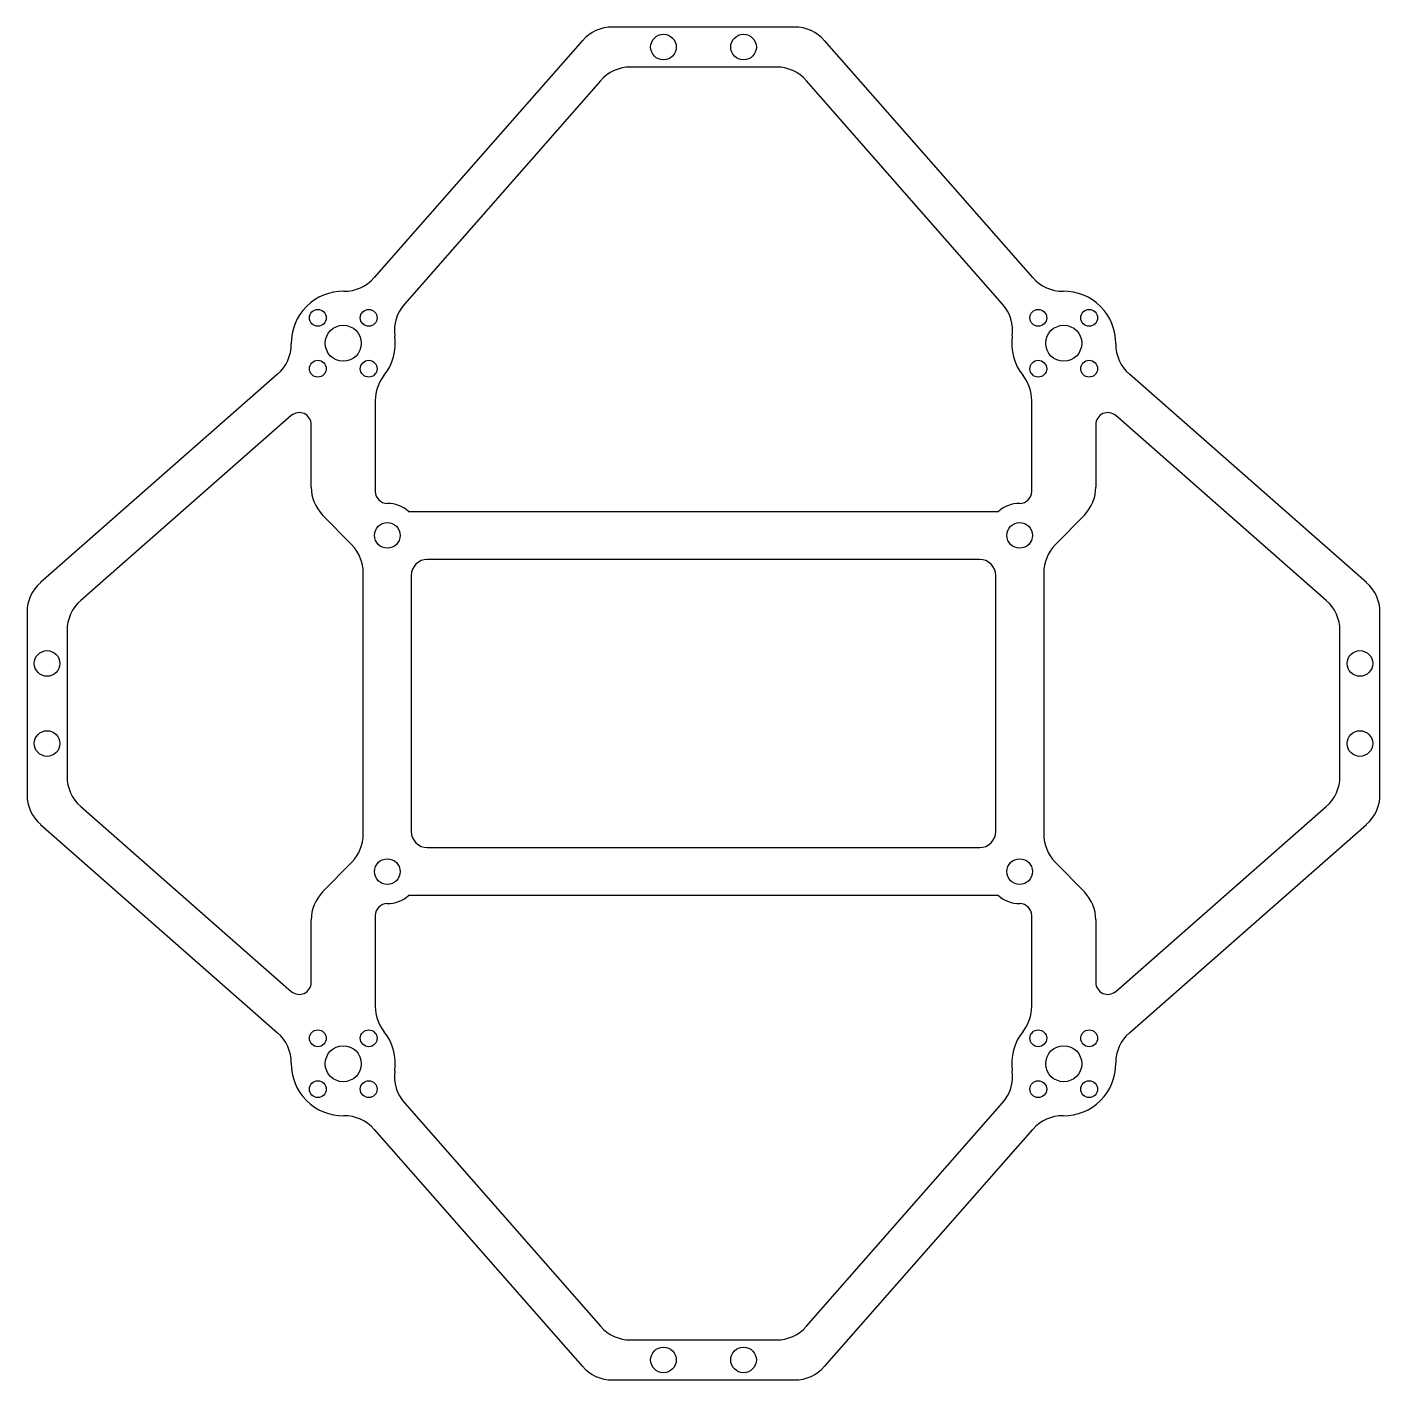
# Model space of a CAD drawing. Header units: millimetres. Extents: x -84 to 84, y -84 to 84.
import ezdxf

# ---------------------------------------------------------------- set-up
doc = ezdxf.new("R2010")
doc.units = ezdxf.units.MM

msp = doc.modelspace()

# ---------------------------------------------------------------- linework, layer by layer
at = {"color": 7, "linetype": 'Continuous', "lineweight": 25}
for p, q in [((11.37, 84.5), (-11.37, 84.5)), ((-15.13, 82.8), (-41.13, 53.2)), ((41.13, 53.2), (15.13, 82.8)), ((9.11, 79.5), (-9.11, 79.5)), ((-12.86, 77.8), (-37.37, 49.9)), ((37.37, 49.9), (12.86, 77.8)), ((-53.2, 41.13), (-82.8, 15.13)), ((82.8, 15.13), (53.2, 41.13)), ((-41, 37.84), (-41, 26.5)), ((41, 26.5), (41, 37.84)), ((-51.49, 35.97), (-77.8, 12.86)), ((77.8, 12.86), (51.49, 35.97)), ((-49, 27.04), (-49, 34.84)), ((49, 34.84), (49, 27.04)), ((-36.85, 24), (36.85, 24)), ((-43.92, 19.8), (-47.58, 23.54)), ((47.58, 23.54), (43.92, 19.8)), ((34.5, 18), (-34.5, 18)), ((-42.5, -16.31), (-42.5, 16.31)), ((-36.5, 16), (-36.5, -16)), ((36.5, -16), (36.5, 16)), ((42.5, 16.31), (42.5, -16.31)), ((-84.5, 11.37), (-84.5, -11.37)), ((84.5, -11.37), (84.5, 11.37)), ((-79.5, 9.11), (-79.5, -9.11)), ((79.5, -9.11), (79.5, 9.11)), ((-77.8, -12.86), (-51.49, -35.97)), ((51.49, -35.97), (77.8, -12.86)), ((-82.8, -15.13), (-53.2, -41.13)), ((53.2, -41.13), (82.8, -15.13)), ((-34.5, -18), (34.5, -18)), ((-47.58, -23.54), (-43.92, -19.8)), ((43.92, -19.8), (47.58, -23.54)), ((36.85, -24), (-36.85, -24)), ((-49, -34.84), (-49, -27.04)), ((-41, -26.5), (-41, -37.84)), ((41, -37.84), (41, -26.5)), ((49, -27.04), (49, -34.84)), ((-37.37, -49.9), (-12.86, -77.8)), ((12.86, -77.8), (37.37, -49.9)), ((-41.13, -53.2), (-15.13, -82.8)), ((15.13, -82.8), (41.13, -53.2)), ((-9.11, -79.5), (9.11, -79.5)), ((-11.37, -84.5), (11.37, -84.5))]:
    msp.add_line(p, q, dxfattribs=at)
for centre, radius in [((-5, 82), 1.6), ((5, 82), 1.6), ((-48.18, 48.18), 1.05), ((-41.82, 48.18), 1.05), ((41.82, 48.18), 1.05), ((48.18, 48.18), 1.05), ((-45, 45), 2.25), ((45, 45), 2.25), ((-48.18, 41.82), 1.05), ((-41.82, 41.82), 1.05), ((41.82, 41.82), 1.05), ((48.18, 41.82), 1.05), ((-39.5, 21), 1.6), ((39.5, 21), 1.6), ((-82, 5), 1.6), ((82, 5), 1.6), ((-82, -5), 1.6), ((82, -5), 1.6), ((-39.5, -21), 1.6), ((39.5, -21), 1.6), ((-48.18, -41.82), 1.05), ((-41.82, -41.82), 1.05), ((41.82, -41.82), 1.05), ((48.18, -41.82), 1.05), ((-45, -45), 2.25), ((45, -45), 2.25), ((-48.18, -48.18), 1.05), ((-41.82, -48.18), 1.05), ((41.82, -48.18), 1.05), ((48.18, -48.18), 1.05), ((-5, -82), 1.6), ((5, -82), 1.6)]:
    msp.add_circle(centre, radius, dxfattribs=at)
for centre, radius, start, end in [((-11.37, 79.5), 5, 90, 138.7046), ((11.37, 79.5), 5, 41.2954, 90), ((-9.11, 74.5), 5, 90, 138.7046), ((9.11, 74.5), 5, 41.2954, 90), ((-44.88, 56.5), 5, 269.4103, 318.7046), ((44.88, 56.5), 5, 221.2954, 270.5897), ((-45, 45), 6.5, 89.4103, 180.5897), ((45, 45), 6.5, 359.4103, 90.5897), ((-33.61, 46.6), 5, 138.7046, 187.9989), ((33.61, 46.6), 5, 352.0011, 41.2954), ((-45, 45), 6.5, 321.5, 7.9989), ((45, 45), 6.5, 172.0011, 218.5), ((-56.5, 44.88), 5, 311.2954, 0.5897), ((56.5, 44.88), 5, 179.4103, 228.7046), ((-36, 37.84), 5, 141.5, 180), ((36, 37.84), 5, 0, 38.5), ((-50.5, 34.84), 1.5, 360, 131.2954), ((50.5, 34.84), 1.5, 48.7046, 180), ((-44, 27.04), 5, 180, 224.3327), ((-39.5, 26.5), 1.5, 180, 270), ((39.5, 26.5), 1.5, 270, 0), ((44, 27.04), 5, 315.6673, 0), ((-39.5, 21), 4, 48.5904, 90), ((39.5, 21), 4, 90, 131.4096), ((-47.5, 16.31), 5, 0, 44.3327), ((47.5, 16.31), 5, 135.6673, 180), ((-34.5, 16), 2, 90, 180), ((34.5, 16), 2, 0, 90), ((-79.5, 11.37), 5, 131.2954, 180), ((79.5, 11.37), 5, 0, 48.7046), ((-74.5, 9.11), 5, 131.2954, 180), ((74.5, 9.11), 5, 0, 48.7046), ((-74.5, -9.11), 5, 180, 228.7046), ((74.5, -9.11), 5, 311.2954, 0), ((-79.5, -11.37), 5, 180, 228.7046), ((79.5, -11.37), 5, 311.2954, 0), ((-47.5, -16.31), 5, 315.6673, 0), ((-34.5, -16), 2, 180, 270), ((34.5, -16), 2, 270, 0), ((47.5, -16.31), 5, 180, 224.3327), ((-44, -27.04), 5, 135.6673, 180), ((44, -27.04), 5, 0, 44.3327), ((-39.5, -26.5), 1.5, 90, 180), ((-39.5, -21), 4, 270, 311.4096), ((39.5, -21), 4, 228.5904, 270), ((39.5, -26.5), 1.5, 0, 90), ((-50.5, -34.84), 1.5, 228.7046, 0), ((50.5, -34.84), 1.5, 180, 311.2954), ((-36, -37.84), 5, 180, 218.5), ((36, -37.84), 5, 321.5, 0), ((-56.5, -44.88), 5, 359.4103, 48.7046), ((-45, -45), 6.5, 352.0011, 38.5), ((45, -45), 6.5, 141.5, 187.9989), ((56.5, -44.88), 5, 131.2954, 180.5897), ((-45, -45), 6.5, 179.4103, 270.5897), ((45, -45), 6.5, 269.4103, 0.5897), ((-33.61, -46.6), 5, 172.0011, 221.2954), ((33.61, -46.6), 5, 318.7046, 7.9989), ((-44.88, -56.5), 5, 41.2954, 90.5897), ((44.88, -56.5), 5, 89.4103, 138.7046), ((-9.11, -74.5), 5, 221.2954, 270), ((9.11, -74.5), 5, 270, 318.7046), ((-11.37, -79.5), 5, 221.2954, 270), ((11.37, -79.5), 5, 270, 318.7046)]:
    msp.add_arc(centre, radius, start, end, dxfattribs=at)

doc.saveas('drawing.dxf')
